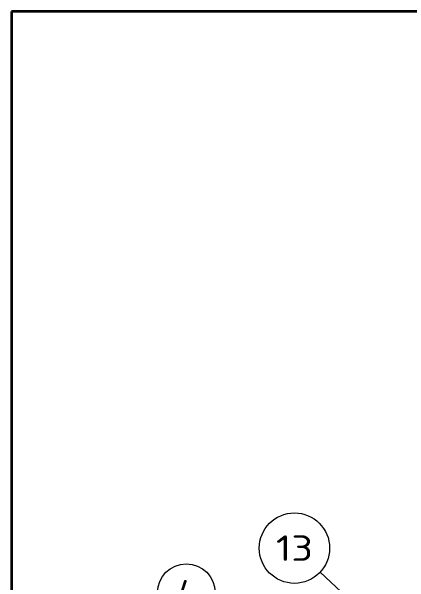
# Model space of a CAD drawing. Extents: x 23 to 417, y 3 to 294.
# Drawn here: x 255 to 286.29, y 112.18 to 157.01 of the extents above; entities that cross this region are included whole.
import ezdxf
from ezdxf.enums import TextEntityAlignment as Align

# ---------------------------------------------------------------- set-up
doc = ezdxf.new("R2010")
doc.units = 0
doc.layers.get('0').update_dxf_attribs({"lineweight": 13})
doc.styles.get("Standard").update_dxf_attribs({"font": 'isocp.shx'})

# ---------------------------------------------------------------- blocks, each defined once
blk = doc.blocks.new('BLOCK4698')
at = {"color": 7, "lineweight": 13}
blk.add_line((-51.15, 94.23), (-86.06, 126.75), dxfattribs=at)
blk.add_lwpolyline([(-59.98, 98.92), (-51.15, 94.23), (-56.45, 102.71)], dxfattribs=at)
blk.add_circle((-96.18, 136.18), 13.82, dxfattribs=at)
blk.add_text('13', height=10, dxfattribs=at).set_placement((-103.45, 131.18), (-88.91, 131.18), align=Align.FIT)
blk = doc.blocks.new('BLOCK4699')
at = {"color": 7, "lineweight": 13}
blk.add_line((-70, 60), (-130.05, 111.31), dxfattribs=at)
blk.add_lwpolyline([(-79.03, 64.31), (-70, 60), (-75.66, 68.24)], dxfattribs=at)
blk.add_circle((-138.67, 118.67), 11.33, dxfattribs=at)
blk.add_text('4', height=10, dxfattribs=at).set_placement((-142.55, 113.67), (-134.78, 113.67), align=Align.FIT)

msp = doc.modelspace()

# ---------------------------------------------------------------- linework, layer by layer
at = {"color": 7, "lineweight": 35}
for p, q in [((409.2014, 157.0056), (255.0033, 157.0056)), ((255.0033, 157.0056), (255.0033, 52.0792))]:
    msp.add_line(p, q, dxfattribs=at)

# ---------------------------------------------------------------- block references
at = {"lineweight": 0, "xscale": 0.2, "yscale": 0.2, "zscale": 0.2}
for name in ['BLOCK4698', 'BLOCK4699']:
    msp.add_blockref(name, (296.48, 87.6444), dxfattribs=at)

doc.saveas('drawing.dxf')
